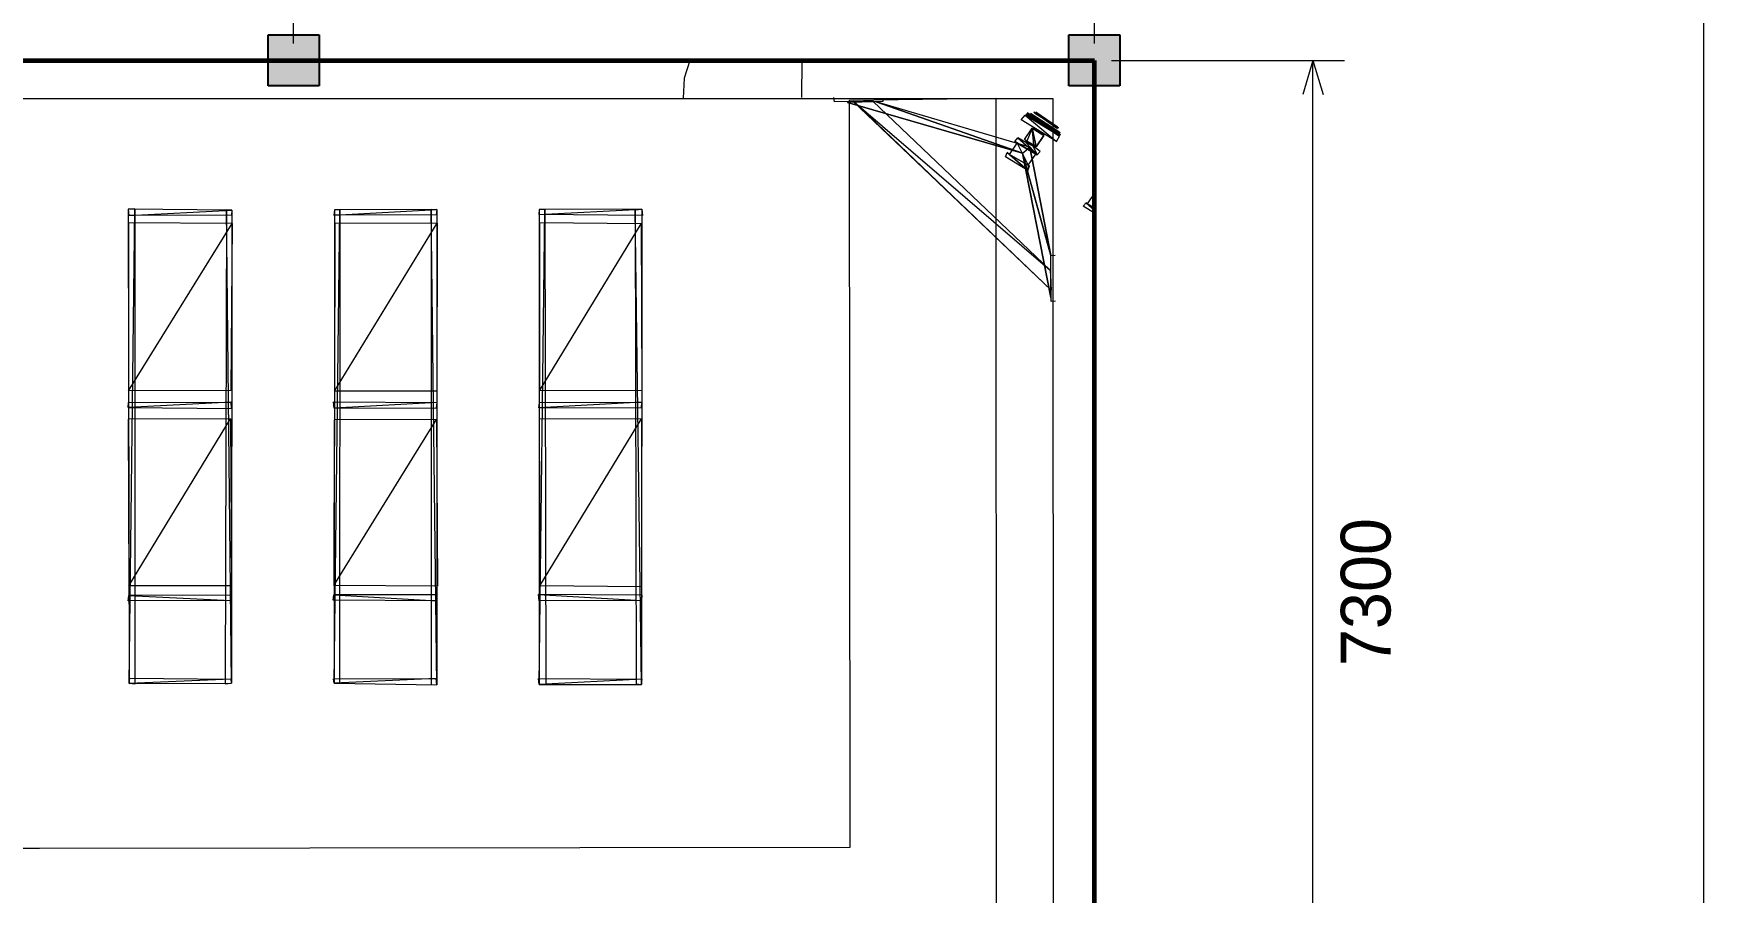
# Paper-space layout '01 Roof Support Layout' of a CAD drawing. Header units: millimetres. Extents: x 5 to 415, y 7 to 290.
# Drawn here: x 262.2 to 331, y 150.7 to 186.1 of the extents above; entities that cross this region are included whole.
import ezdxf
from ezdxf.enums import TextEntityAlignment as Align

# ---------------------------------------------------------------- set-up
doc = ezdxf.new("R2010")
doc.units = ezdxf.units.MM
for name, color, linetype in [('COLUMNS', 7, 'Continuous'), ('DIMENSIONS', 7, 'Continuous'), ('GA_REFERENCE', 253, 'Continuous'), ('MAIN_ROOF', 7, 'Continuous'), ('SHEET', 7, 'Continuous'), ('TEXT', 7, 'Continuous')]:
    doc.layers.add(name, color=color, linetype=linetype)

# ---------------------------------------------------------------- blocks, each defined once
blk = doc.blocks.new('SHEET_01_ROOF')
at = {"layer": 'COLUMNS', "lineweight": 25}
for p, q in [((271.85, 186.05), (273.95, 186.05)), ((271.85, 183.95), (271.85, 186.05)), ((273.95, 186.05), (273.95, 183.95)), ((304.85, 186.05), (306.95, 186.05)), ((304.85, 183.95), (304.85, 186.05)), ((306.95, 186.05), (306.95, 183.95)), ((273.95, 183.95), (271.85, 183.95)), ((306.95, 183.95), (304.85, 183.95))]:
    blk.add_line(p, q, dxfattribs=at)
at = {"layer": 'COLUMNS'}
for points in [[(271.85, 186.05), (273.95, 186.05), (271.85, 183.95), (273.95, 183.95)], [(304.85, 186.05), (306.95, 186.05), (304.85, 183.95), (306.95, 183.95)]]:
    blk.add_solid(points, dxfattribs=at)
at = {"layer": 'DIMENSIONS', "lineweight": 13}
for p, q in [((272.9, 185.7), (272.9, 201.3)), ((272.9, 185.7), (272.9, 201.3)), ((305.9, 185.7), (305.9, 201.3)), ((306.6, 185), (316.2, 185)), ((314.9, 185), (314.48, 183.6)), ((314.9, 141.2), (314.9, 185)), ((314.9, 185), (315.32, 183.6))]:
    blk.add_line(p, q, dxfattribs=at)
at = {"layer": 'GA_REFERENCE', "lineweight": 5}
for p, q in [((305.692, 185), (62.747, 184.958)), ((289.227, 185), (288.997, 184.269)), ((293.847, 183.474), (293.852, 185)), ((305.9, 185), (305.9, 97.4)), ((288.997, 184.269), (288.947, 183.443)), ((304.204, 183.414), (173.043, 183.439)), ((295.182, 183.297), (295.164, 183.468)), ((297.178, 183.313), (295.182, 183.297)), ((296.908, 183.287), (295.73, 183.262)), ((296.908, 183.287), (295.73, 183.262)), ((302.939, 181.177), (295.73, 183.262)), ((295.73, 183.262), (302.939, 181.177)), ((295.73, 183.262), (302.939, 181.177)), ((295.811, 183.356), (301.839, 183.45)), ((295.838, 152.589), (295.811, 183.356)), ((304.116, 175.54), (295.95, 183.326)), ((296.768, 183.317), (296, 183.288)), ((304.116, 175.54), (296, 183.288)), ((296, 183.288), (304.076, 176.357)), ((296, 183.288), (304.076, 176.357)), ((304.076, 176.357), (296.768, 183.317)), ((304.076, 176.357), (296.768, 183.317)), ((304.076, 176.357), (296.768, 183.317)), ((303.231, 181.42), (296.908, 183.287)), ((302.939, 181.177), (296.908, 183.287)), ((296.908, 183.287), (302.939, 181.177)), ((303.231, 181.42), (296.908, 183.287)), ((303.231, 181.42), (296.908, 183.287)), ((297.169, 183.398), (297.178, 183.313)), ((301.839, 183.45), (301.843, 146.803)), ((304.234, 99.015), (304.204, 183.414)), ((302.886, 182.555), (303.048, 182.743)), ((304.342, 181.655), (302.886, 182.555)), ((304.342, 181.655), (302.886, 182.555)), ((304.454, 181.882), (303.048, 182.743)), ((303.048, 182.743), (304.342, 181.655)), ((303.048, 182.743), (304.342, 181.655)), ((304.454, 181.882), (303.088, 182.79)), ((303.088, 182.79), (304.454, 181.882)), ((304.454, 181.882), (303.088, 182.79)), ((303.088, 182.79), (304.495, 181.929)), ((304.495, 181.929), (303.088, 182.79)), ((303.088, 182.79), (304.495, 181.929)), ((304.495, 181.929), (303.088, 182.79)), ((303.088, 182.79), (304.495, 181.929)), ((304.495, 181.929), (303.088, 182.79)), ((303.088, 182.79), (304.495, 181.929)), ((304.495, 181.929), (303.088, 182.79)), ((304.495, 181.929), (303.129, 182.837)), ((303.129, 182.837), (304.495, 181.929)), ((304.495, 181.929), (303.129, 182.837)), ((303.129, 182.837), (304.445, 181.967)), ((304.445, 181.967), (303.129, 182.837)), ((303.129, 182.837), (304.445, 181.967)), ((304.445, 181.967), (303.178, 182.798)), ((303.178, 182.798), (304.445, 181.967)), ((304.445, 181.967), (303.178, 182.798)), ((303.178, 182.798), (304.445, 181.967)), ((304.445, 181.967), (303.178, 182.798)), ((303.178, 182.798), (304.445, 181.967)), ((304.445, 181.967), (303.178, 182.798)), ((303.178, 182.798), (304.445, 181.967)), ((304.486, 182.014), (303.178, 182.798)), ((303.178, 182.798), (304.486, 182.014)), ((304.486, 182.014), (303.178, 182.798)), ((303.178, 182.798), (304.436, 182.053)), ((304.436, 182.053), (303.228, 182.76)), ((303.228, 182.76), (304.436, 182.053)), ((304.436, 182.053), (303.228, 182.76)), ((304.436, 182.053), (303.268, 182.807)), ((303.268, 182.807), (304.387, 182.091)), ((304.387, 182.091), (303.268, 182.807)), ((303.268, 182.807), (304.387, 182.091)), ((304.387, 182.091), (303.268, 182.807)), ((304.387, 182.091), (303.318, 182.768)), ((303.318, 182.768), (304.387, 182.091)), ((304.387, 182.091), (303.318, 182.768)), ((304.378, 182.177), (303.399, 182.862)), ((303.399, 182.862), (304.419, 182.224)), ((304.419, 182.224), (303.399, 182.862)), ((303.399, 182.862), (304.419, 182.224)), ((304.419, 182.224), (303.399, 182.862)), ((303.399, 182.862), (304.419, 182.224)), ((304.419, 182.224), (303.399, 182.862)), ((303.399, 182.862), (304.419, 182.224)), ((304.419, 182.224), (303.399, 182.862)), ((303.399, 182.862), (304.419, 182.224)), ((304.419, 182.224), (303.399, 182.862)), ((303.399, 182.862), (304.419, 182.224)), ((304.419, 182.224), (303.399, 182.862)), ((304.419, 182.224), (303.448, 182.824)), ((303.448, 182.824), (304.419, 182.224)), ((304.419, 182.224), (303.448, 182.824)), ((303.448, 182.824), (304.369, 182.263)), ((304.369, 182.263), (303.448, 182.824)), ((303.448, 182.824), (304.369, 182.263)), ((304.369, 182.263), (303.489, 182.871)), ((303.489, 182.871), (304.369, 182.263)), ((304.369, 182.263), (303.489, 182.871)), ((303.489, 182.871), (304.369, 182.263)), ((304.369, 182.263), (303.489, 182.871)), ((303.489, 182.871), (304.369, 182.263)), ((302.615, 181.665), (302.737, 181.806)), ((303.074, 181.622), (302.737, 181.806)), ((302.737, 181.806), (303.537, 181.104)), ((302.737, 181.806), (303.537, 181.104)), ((303.016, 181.746), (303.331, 182.208)), ((303.114, 181.669), (303.016, 181.746)), ((303.331, 182.208), (303.114, 181.669)), ((303.331, 182.208), (303.114, 181.669)), ((303.402, 181.523), (303.331, 182.208)), ((303.331, 182.208), (303.501, 181.446)), ((303.402, 181.523), (303.331, 182.208)), ((303.501, 181.446), (303.331, 182.208)), ((303.501, 181.446), (303.331, 182.208)), ((303.331, 182.208), (303.816, 181.908)), ((303.816, 181.908), (303.371, 182.255)), ((303.371, 182.255), (303.856, 181.955)), ((303.816, 181.908), (303.501, 181.446)), ((303.501, 181.446), (303.816, 181.908)), ((304.342, 181.655), (304.454, 181.882)), ((302.228, 181.023), (302.3, 181.203)), ((303.149, 180.462), (302.228, 181.023)), ((302.3, 181.203), (303.149, 180.462)), ((303.149, 180.462), (302.3, 181.203)), ((302.399, 181.126), (302.714, 181.588)), ((303.149, 180.462), (302.399, 181.126)), ((302.399, 181.126), (303.172, 180.68)), ((303.172, 180.68), (302.399, 181.126)), ((303.537, 181.104), (302.615, 181.665)), ((303.537, 181.104), (302.615, 181.665)), ((303.487, 181.142), (302.714, 181.588)), ((302.714, 181.588), (303.172, 180.68)), ((302.714, 181.588), (303.172, 180.68)), ((302.714, 181.588), (303.537, 181.104)), ((302.939, 181.177), (303.231, 181.42)), ((302.939, 181.177), (303.231, 181.42)), ((304.102, 175.236), (302.939, 181.177)), ((304.104, 176.965), (302.939, 181.177)), ((302.939, 181.177), (304.104, 176.965)), ((304.104, 176.965), (302.939, 181.177)), ((302.939, 181.177), (304.102, 175.236)), ((304.104, 176.965), (302.939, 181.177)), ((302.939, 181.177), (304.102, 175.236)), ((303.074, 181.622), (303.114, 181.669)), ((303.537, 181.104), (303.074, 181.622)), ((303.537, 181.104), (303.074, 181.622)), ((303.074, 181.622), (303.362, 181.476)), ((303.362, 181.476), (303.074, 181.622)), ((303.402, 181.523), (303.114, 181.669)), ((303.114, 181.669), (303.362, 181.476)), ((303.114, 181.669), (303.362, 181.476)), ((303.114, 181.669), (303.402, 181.523)), ((303.172, 180.68), (303.487, 181.142)), ((304.104, 176.965), (303.231, 181.42)), ((303.231, 181.42), (304.104, 176.965)), ((304.104, 176.965), (303.231, 181.42)), ((303.362, 181.476), (303.402, 181.523)), ((303.658, 181.245), (303.362, 181.476)), ((303.362, 181.476), (303.537, 181.104)), ((303.362, 181.476), (303.537, 181.104)), ((303.501, 181.446), (303.402, 181.523)), ((303.537, 181.104), (303.658, 181.245)), ((303.172, 180.68), (303.149, 180.462)), ((303.172, 180.68), (303.149, 180.462)), ((303.149, 180.462), (303.221, 180.642)), ((303.221, 180.642), (303.172, 180.68)), ((305.873, 179.595), (305.9, 179.663)), ((305.436, 178.992), (305.558, 179.133)), ((305.9, 178.71), (305.436, 178.992)), ((305.558, 179.133), (305.9, 178.833)), ((305.9, 178.833), (305.558, 179.133)), ((305.607, 179.095), (305.9, 179.524)), ((305.9, 178.836), (305.607, 179.095)), ((305.607, 179.095), (305.9, 178.926)), ((305.9, 178.926), (305.607, 179.095)), ((305.9, 179.579), (305.873, 179.595)), ((305.9, 179.579), (305.873, 179.595)), ((266.358, 178.892), (266.088, 178.866)), ((270.359, 178.837), (266.088, 178.866)), ((270.359, 178.837), (266.088, 178.866)), ((266.088, 178.866), (266.115, 178.609)), ((266.088, 178.866), (266.125, 159.336)), ((266.101, 178.305), (266.095, 171.39)), ((266.095, 171.39), (270.372, 178.276)), ((266.095, 171.39), (270.372, 178.276)), ((270.372, 178.276), (266.101, 178.305)), ((270.372, 178.276), (266.101, 178.305)), ((266.115, 178.609), (270.359, 178.837)), ((266.115, 178.609), (270.359, 178.837)), ((270.336, 178.619), (266.115, 178.609)), ((266.125, 159.336), (266.358, 178.892)), ((266.125, 159.336), (266.358, 178.892)), ((266.358, 178.892), (266.355, 159.314)), ((266.358, 178.892), (266.355, 159.314)), ((270.13, 178.858), (270.077, 159.32)), ((270.13, 178.858), (270.077, 159.32)), ((270.346, 159.345), (270.13, 178.858)), ((270.13, 178.858), (270.359, 178.837)), ((270.346, 159.345), (270.13, 178.858)), ((270.372, 178.276), (270.316, 171.4)), ((270.359, 178.837), (270.336, 178.619)), ((270.359, 178.837), (270.346, 159.345)), ((274.557, 178.628), (278.801, 178.856)), ((274.557, 178.628), (278.801, 178.856)), ((274.58, 178.846), (274.557, 178.628)), ((278.779, 178.638), (274.557, 178.628)), ((274.58, 178.846), (274.568, 159.354)), ((274.568, 159.354), (274.809, 178.825)), ((274.568, 159.354), (274.809, 178.825)), ((278.801, 178.856), (274.58, 178.846)), ((278.801, 178.856), (274.58, 178.846)), ((274.809, 178.825), (274.58, 178.846)), ((274.587, 171.37), (278.814, 178.295)), ((274.587, 171.37), (278.814, 178.295)), ((274.593, 178.286), (274.587, 171.37)), ((278.814, 178.295), (274.593, 178.286)), ((278.814, 178.295), (274.593, 178.286)), ((274.809, 178.825), (274.797, 159.333)), ((274.809, 178.825), (274.797, 159.333)), ((278.572, 178.877), (278.568, 159.3)), ((278.572, 178.877), (278.568, 159.3)), ((278.798, 159.278), (278.572, 178.877)), ((278.572, 178.877), (278.801, 178.856)), ((278.798, 159.278), (278.572, 178.877)), ((278.801, 178.856), (278.779, 178.638)), ((278.801, 178.856), (278.798, 159.278)), ((278.814, 178.295), (278.808, 171.38)), ((283, 178.647), (287.243, 178.875)), ((283, 178.647), (287.243, 178.875)), ((283.022, 178.865), (283, 178.647)), ((287.27, 178.618), (283, 178.647)), ((283.022, 178.865), (283.019, 159.288)), ((283.019, 159.288), (283.252, 178.844)), ((283.019, 159.288), (283.252, 178.844)), ((287.243, 178.875), (283.022, 178.865)), ((287.243, 178.875), (283.022, 178.865)), ((283.252, 178.844), (283.022, 178.865)), ((283.035, 178.305), (283.029, 171.389)), ((283.029, 171.389), (287.216, 178.267)), ((283.029, 171.389), (287.216, 178.267)), ((287.216, 178.267), (283.035, 178.305)), ((287.216, 178.267), (283.035, 178.305)), ((283.252, 178.844), (283.288, 159.313)), ((283.252, 178.844), (283.288, 159.313)), ((286.974, 178.849), (287.243, 178.875)), ((286.974, 178.849), (287.011, 159.319)), ((287.24, 159.297), (286.974, 178.849)), ((287.24, 159.297), (286.974, 178.849)), ((286.974, 178.849), (287.011, 159.319)), ((287.216, 178.267), (287.25, 171.399)), ((287.243, 178.875), (287.24, 159.297)), ((287.243, 178.875), (287.27, 178.618)), ((304.102, 175.236), (304.104, 176.965)), ((304.102, 175.236), (304.104, 176.965)), ((304.104, 176.965), (304.284, 176.982)), ((304.12, 175.065), (304.104, 176.965)), ((304.104, 176.965), (304.104, 176.965)), ((304.076, 176.357), (304.116, 175.54)), ((304.3, 175.082), (304.12, 175.065)), ((270.316, 171.4), (266.095, 171.39)), ((278.808, 171.38), (274.587, 171.37)), ((287.25, 171.399), (283.029, 171.389)), ((270.321, 170.925), (266.077, 170.697)), ((270.321, 170.925), (266.077, 170.697)), ((266.077, 170.697), (266.099, 170.915)), ((266.077, 170.697), (270.347, 170.668)), ((266.077, 170.697), (270.347, 170.668)), ((266.099, 170.915), (270.321, 170.925)), ((270.347, 170.668), (270.321, 170.925)), ((274.542, 170.934), (278.812, 170.905)), ((274.568, 170.677), (274.542, 170.934)), ((278.812, 170.905), (274.568, 170.677)), ((278.812, 170.905), (274.568, 170.677)), ((274.568, 170.677), (278.79, 170.687)), ((274.568, 170.677), (278.79, 170.687)), ((278.79, 170.687), (278.812, 170.905)), ((287.254, 170.924), (283.011, 170.696)), ((287.254, 170.924), (283.011, 170.696)), ((283.011, 170.696), (283.033, 170.914)), ((283.011, 170.696), (287.232, 170.705)), ((283.011, 170.696), (287.232, 170.705)), ((283.033, 170.914), (287.254, 170.924)), ((287.232, 170.705), (287.254, 170.924)), ((270.302, 170.231), (266.081, 170.222)), ((270.302, 170.231), (266.081, 170.222)), ((266.081, 170.222), (266.115, 163.354)), ((266.115, 163.354), (270.302, 170.231)), ((266.115, 163.354), (270.302, 170.231)), ((270.302, 170.231), (270.336, 163.363)), ((274.558, 163.373), (278.794, 170.212)), ((274.558, 163.373), (278.794, 170.212)), ((274.572, 170.202), (274.558, 163.373)), ((278.794, 170.212), (274.572, 170.202)), ((278.794, 170.212), (274.572, 170.202)), ((278.794, 170.212), (278.828, 163.344)), ((287.236, 170.23), (283.015, 170.221)), ((287.236, 170.23), (283.015, 170.221)), ((283.015, 170.221), (283.049, 163.353)), ((283.049, 163.353), (287.236, 170.23)), ((283.049, 163.353), (287.236, 170.23)), ((287.236, 170.23), (287.23, 163.315)), ((270.336, 163.363), (266.115, 163.354)), ((278.828, 163.344), (274.558, 163.373)), ((287.23, 163.315), (283.049, 163.353)), ((266.088, 162.746), (266.11, 162.964)), ((270.309, 162.756), (266.088, 162.746)), ((270.309, 162.756), (266.088, 162.746)), ((270.332, 162.974), (266.11, 162.964)), ((266.11, 162.964), (270.309, 162.756)), ((266.11, 162.964), (270.309, 162.756)), ((270.309, 162.756), (270.332, 162.974)), ((274.53, 162.765), (274.553, 162.983)), ((278.801, 162.736), (274.53, 162.765)), ((278.801, 162.736), (274.53, 162.765)), ((278.774, 162.993), (274.553, 162.983)), ((274.553, 162.983), (278.801, 162.736)), ((274.553, 162.983), (278.801, 162.736)), ((278.801, 162.736), (278.774, 162.993)), ((287.266, 162.973), (282.995, 163.002)), ((282.995, 163.002), (287.243, 162.755)), ((282.995, 163.002), (287.243, 162.755)), ((283.022, 162.745), (282.995, 163.002)), ((287.243, 162.755), (283.022, 162.745)), ((287.243, 162.755), (283.022, 162.745)), ((287.243, 162.755), (287.266, 162.973)), ((266.125, 159.336), (266.148, 159.554)), ((270.329, 159.516), (266.125, 159.336)), ((270.329, 159.516), (266.125, 159.336)), ((266.125, 159.336), (270.346, 159.345)), ((266.125, 159.336), (270.346, 159.345)), ((266.355, 159.314), (266.125, 159.336)), ((266.148, 159.554), (270.329, 159.516)), ((270.077, 159.32), (270.346, 159.345)), ((270.346, 159.345), (270.329, 159.516)), ((274.55, 159.526), (278.771, 159.535)), ((274.568, 159.354), (274.55, 159.526)), ((278.771, 159.535), (274.568, 159.354)), ((278.771, 159.535), (274.568, 159.354)), ((274.568, 159.354), (278.798, 159.278)), ((274.568, 159.354), (278.798, 159.278)), ((274.797, 159.333), (274.568, 159.354)), ((278.568, 159.3), (278.798, 159.278)), ((278.798, 159.278), (278.771, 159.535)), ((282.992, 159.544), (287.263, 159.515)), ((283.019, 159.288), (282.992, 159.544)), ((287.263, 159.515), (283.019, 159.288)), ((287.263, 159.515), (283.019, 159.288)), ((283.288, 159.313), (283.019, 159.288)), ((283.019, 159.288), (287.24, 159.297)), ((283.019, 159.288), (287.24, 159.297)), ((287.011, 159.319), (287.24, 159.297)), ((287.24, 159.297), (287.263, 159.515)), ((195.551, 152.589), (262.429, 152.548)), ((262.429, 152.548), (295.838, 152.589))]:
    blk.add_line(p, q, dxfattribs=at)
at = {"layer": 'MAIN_ROOF', "lineweight": 60}
for p in [(38, 185), (305.9, 97.4)]:
    blk.add_line(p, (305.9, 185), dxfattribs=at)
at = {"layer": 'SHEET', "lineweight": 18}
blk.add_line((331, 277), (331, 17), dxfattribs=at)
at = {"layer": 'TEXT'}
blk.add_text('7300', height=2.05, rotation=90, dxfattribs=at).set_placement((318.1, 163.1), align=Align.CENTER)

psp = doc.layouts.new('01 Roof Support Layout')

# ---------------------------------------------------------------- block references
psp.add_blockref('SHEET_01_ROOF', (0, 0))

doc.saveas('drawing.dxf')
